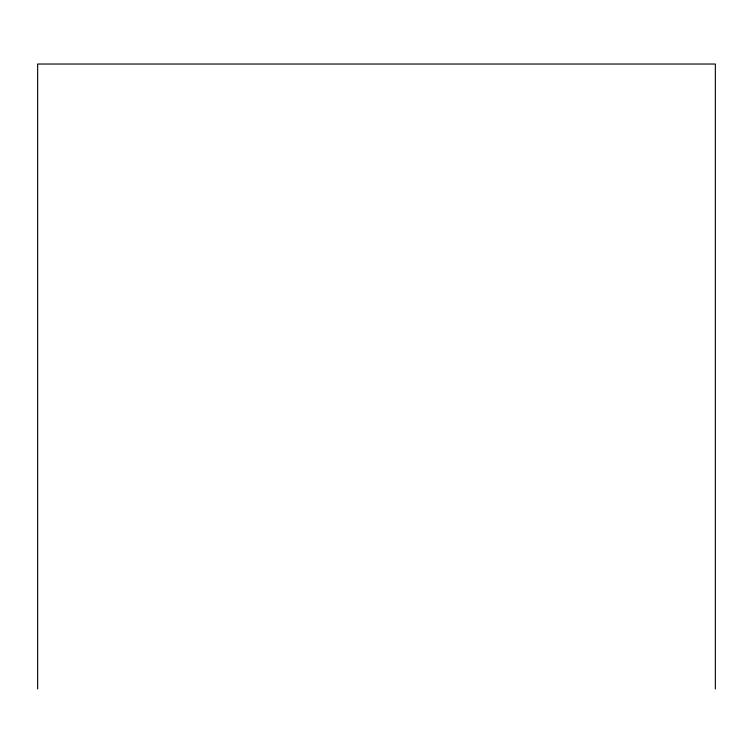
<?xml version="1.0" encoding="UTF-8"?>
<svg xmlns="http://www.w3.org/2000/svg" width="753" height="753" viewBox="0 0 753 753"><rect width="100%" height="100%" fill="white"/><g stroke="black" fill="none" stroke-linecap="round" stroke-linejoin="round"><path stroke-width="1.13" d="M715.35 688.967L715.35 64.033L37.65 64.033L37.65 688.967"/></g></svg>
